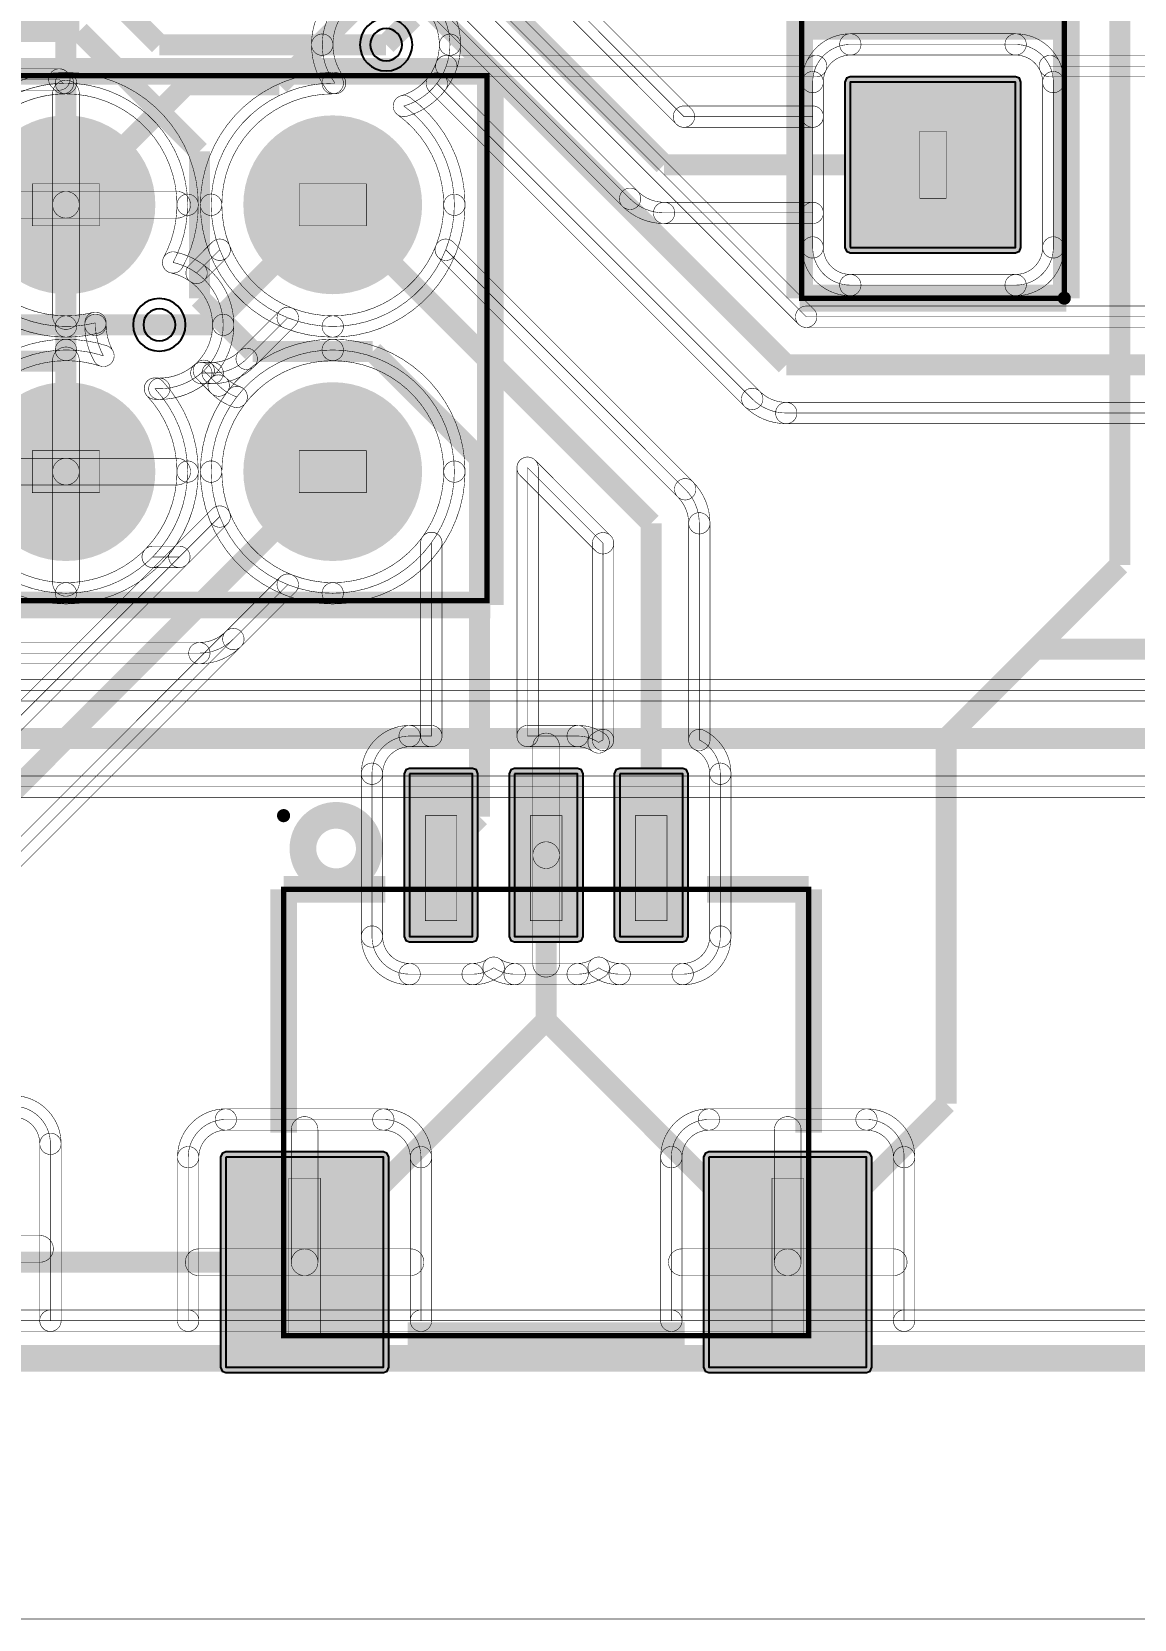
# Model space of a CAD drawing. Header units: millimetres. Extents: x -2.5 to 44.5, y -38.5 to 2.5.
# Drawn here: x 25.58 to 36.08, y -38.48 to -23.37 of the extents above; entities that cross this region are included whole.
import ezdxf

# ---------------------------------------------------------------- set-up
doc = ezdxf.new("R2010")
doc.units = ezdxf.units.MM
for name, color, linetype, true_color in [('Board Outline Layer', 7, 'Continuous', 0xff00ff), ('Bottom Layer', 7, 'Continuous', 0x0000ff), ('Component Marking Layer', 7, 'Continuous', 0x66ffcc), ('Component Shape Layer', 7, 'Continuous', 0x00cccc), ('Hole Layer', 7, 'Continuous', 0x816200), ('Inner1', 7, 'Continuous', 0xbc8e00), ('Inner2', 7, 'Continuous', 0x70dbfa), ('Multi-Layer', 7, 'Continuous', 0xc0c0c0), ('Pin Soldering Layer', 7, 'Continuous', 0xcc9999), ('Top Layer', 7, 'Continuous', 0xff0000), ('Top Paste Mask Layer', 7, 'Continuous', 0x808080), ('Top Silkscreen Layer', 7, 'Continuous', 0xffff00), ('Top Solder Mask Layer', 7, 'Continuous', 0x800080)]:
    doc.layers.add(name, color=color, linetype=linetype, true_color=true_color)

msp = doc.modelspace()

# ---------------------------------------------------------------- hatches: boundary and pattern name
at = {"layer": 'Bottom Layer'}
for points in [[(33.376, -25.425), (34.95, -25.425), (34.95, -23.851), (33.376, -23.851)], [(25.108, -25.019, 1), (26.708, -25.019, 1)], [(27.648, -25.019, 1), (29.248, -25.019, 1)], [(25.108, -27.559, 1), (26.708, -27.559, 1)], [(27.648, -27.559, 1), (29.248, -27.559, 1)]]:
    msp.add_hatch(color=256, dxfattribs=at).paths.add_polyline_path(points)
at = {"layer": 'Component Marking Layer'}
for points in [[(35.353, -25.908, 1), (35.473, -25.908, 1)], [(27.92, -30.834, 1), (28.04, -30.834, 1)]]:
    msp.add_hatch(color=256, dxfattribs=at).paths.add_polyline_path(points)
at = {"layer": 'Hole Layer'}
for points in [[(33.653, -24.638, 1), (34.673, -24.638, 1)], [(25.408, -25.019, 1), (26.408, -25.019, 1)], [(27.948, -25.019, 1), (28.948, -25.019, 1)], [(25.408, -27.559, 1), (26.408, -27.559, 1)], [(27.948, -27.559, 1), (28.948, -27.559, 1)]]:
    msp.add_hatch(color=256, dxfattribs=at).paths.add_polyline_path(points)
at = {"layer": 'Multi-Layer'}
for points in [[(33.376, -25.425), (34.95, -25.425), (34.95, -23.851), (33.376, -23.851)], [(33.376, -25.425), (34.95, -25.425), (34.95, -23.851), (33.376, -23.851)], [(33.376, -25.425), (34.95, -25.425), (34.95, -23.851), (33.376, -23.851)], [(25.108, -25.019, 1), (26.708, -25.019, 1)], [(25.108, -25.019, 1), (26.708, -25.019, 1)], [(25.108, -25.019, 1), (26.708, -25.019, 1)], [(27.648, -25.019, 1), (29.248, -25.019, 1)], [(27.648, -25.019, 1), (29.248, -25.019, 1)], [(27.648, -25.019, 1), (29.248, -25.019, 1)], [(25.108, -27.559, 1), (26.708, -27.559, 1)], [(25.108, -27.559, 1), (26.708, -27.559, 1)], [(25.108, -27.559, 1), (26.708, -27.559, 1)], [(27.648, -27.559, 1), (29.248, -27.559, 1)], [(27.648, -27.559, 1), (29.248, -27.559, 1)], [(27.648, -27.559, 1), (29.248, -27.559, 1)]]:
    msp.add_hatch(color=256, dxfattribs=at).paths.add_polyline_path(points)
at = {"layer": 'Pin Soldering Layer'}
for points in [[(34.038, -24.958), (34.038, -24.318), (34.288, -24.318), (34.288, -24.958)], [(25.588, -24.819), (26.228, -24.819), (26.228, -25.219), (25.588, -25.219)], [(28.128, -24.819), (28.768, -24.819), (28.768, -25.219), (28.128, -25.219)], [(25.588, -27.359), (26.228, -27.359), (26.228, -27.759), (25.588, -27.759)], [(28.128, -27.359), (28.768, -27.359), (28.768, -27.759), (28.128, -27.759)], [(29.33, -30.834), (29.63, -30.834), (29.63, -31.834), (29.33, -31.834)], [(30.33, -30.834), (30.63, -30.834), (30.63, -31.834), (30.33, -31.834)], [(31.33, -30.834), (31.63, -30.834), (31.63, -31.834), (31.33, -31.834)], [(28.03, -34.285), (28.33, -34.285), (28.33, -35.785), (28.03, -35.785)], [(32.63, -34.285), (32.93, -34.285), (32.93, -35.785), (32.63, -35.785)]]:
    msp.add_hatch(color=256, dxfattribs=at).paths.add_polyline_path(points)
at = {"layer": 'Top Layer'}
for points in [[(33.376, -25.425), (34.95, -25.425), (34.95, -23.851), (33.376, -23.851)], [(25.108, -25.019, 1), (26.708, -25.019, 1)], [(27.648, -25.019, 1), (29.248, -25.019, 1)], [(25.108, -27.559, 1), (26.708, -27.559, 1)], [(27.648, -27.559, 1), (29.248, -27.559, 1)], [(29.18, -30.435), (29.18, -31.985), (29.78, -31.985), (29.78, -30.435)], [(30.18, -30.435), (30.18, -31.985), (30.78, -31.985), (30.78, -30.435)], [(31.18, -30.435), (31.18, -31.985), (31.78, -31.985), (31.78, -30.435)], [(27.43, -34.085), (27.43, -36.085), (28.93, -36.085), (28.93, -34.085)], [(32.03, -34.085), (32.03, -36.085), (33.53, -36.085), (33.53, -34.085)]]:
    msp.add_hatch(color=256, dxfattribs=at).paths.add_polyline_path(points)
at = {"layer": 'Top Paste Mask Layer'}
for points in [[(33.376, -25.425), (34.95, -25.425), (34.95, -23.851), (33.376, -23.851)], [(25.108, -25.019, 1), (26.708, -25.019, 1)], [(27.648, -25.019, 1), (29.248, -25.019, 1)], [(25.108, -27.559, 1), (26.708, -27.559, 1)], [(27.648, -27.559, 1), (29.248, -27.559, 1)], [(29.18, -30.435), (29.18, -31.985), (29.78, -31.985), (29.78, -30.435)], [(30.18, -30.435), (30.18, -31.985), (30.78, -31.985), (30.78, -30.435)], [(31.18, -30.435), (31.18, -31.985), (31.78, -31.985), (31.78, -30.435)], [(27.43, -34.085), (27.43, -36.085), (28.93, -36.085), (28.93, -34.085)], [(32.03, -34.085), (32.03, -36.085), (33.53, -36.085), (33.53, -34.085)]]:
    msp.add_hatch(color=256, dxfattribs=at).paths.add_polyline_path(points)
at = {"layer": 'Top Solder Mask Layer'}
for points in [[(33.376, -25.476), (34.95, -25.476), (34.987, -25.462), (35.001, -25.425), (35.001, -23.851), (34.987, -23.815), (34.95, -23.8), (33.376, -23.8), (33.34, -23.815), (33.325, -23.851), (33.325, -25.425), (33.34, -25.462)], [(25.057, -25.019, 1), (26.759, -25.019, 1)], [(27.597, -25.019, 1), (29.299, -25.019, 1)], [(25.057, -27.559, 1), (26.759, -27.559, 1)], [(27.597, -27.559, 1), (29.299, -27.559, 1)], [(29.129, -30.435), (29.129, -31.985), (29.144, -32.021), (29.18, -32.036), (29.78, -32.036), (29.816, -32.021), (29.831, -31.985), (29.831, -30.435), (29.816, -30.398), (29.78, -30.384), (29.18, -30.384), (29.144, -30.398)], [(30.129, -30.435), (30.129, -31.985), (30.144, -32.021), (30.18, -32.036), (30.78, -32.036), (30.816, -32.021), (30.831, -31.985), (30.831, -30.435), (30.816, -30.398), (30.78, -30.384), (30.18, -30.384), (30.144, -30.398)], [(31.129, -30.435), (31.129, -31.985), (31.144, -32.021), (31.18, -32.036), (31.78, -32.036), (31.816, -32.021), (31.831, -31.985), (31.831, -30.435), (31.816, -30.398), (31.78, -30.384), (31.18, -30.384), (31.144, -30.398)], [(27.379, -34.085), (27.379, -36.085), (27.394, -36.121), (27.43, -36.136), (28.93, -36.136), (28.966, -36.121), (28.981, -36.085), (28.981, -34.085), (28.966, -34.049), (28.93, -34.034), (27.43, -34.034), (27.394, -34.049)], [(31.979, -34.085), (31.979, -36.085), (31.994, -36.121), (32.03, -36.136), (33.53, -36.136), (33.566, -36.121), (33.581, -36.085), (33.581, -34.085), (33.566, -34.049), (33.53, -34.034), (32.03, -34.034), (31.994, -34.049)]]:
    msp.add_hatch(color=256, dxfattribs=at).paths.add_polyline_path(points)

# ---------------------------------------------------------------- linework, layer by layer
at = {"layer": 'Board Outline Layer', "const_width": 0.254}
msp.add_lwpolyline([(0, -1), (0, -35, 0.414214), (1, -36), (41, -36, 0.414214), (42, -35), (42, -1, 0.414214), (41, 0), (1, 0, 0.414214)], format="xyb", close=True, dxfattribs=at)
at = {"layer": 'Bottom Layer', "const_width": 0.00508}
msp.add_lwpolyline([(-2.54, 2.54), (-2.54, -38.481), (44.45, -38.481), (44.45, 2.54)], close=True, dxfattribs=at)
for points in [[(1, -0.358), (41, -0.358), (41, -0.358, -0.414214), (41.642, -1), (41.642, -1), (41.642, -35), (41.642, -35, -0.414214), (41, -35.642), (41, -35.642), (18.732, -35.642, 0.087871)], [(28.918, -22.888, 0.395968), (28.348, -23.495, 0.16291), (28.47, -23.861, 0.004835), (28.448, -23.861, 0.414214), (27.29, -25.019, 0.414214), (28.448, -26.177, 0.414214), (29.606, -25.019, 0.241177), (29.125, -24.079, 0.241311), (29.529, -23.699), (33.051, -23.699, 0.109597), (33.018, -23.851), (33.018, -25.425, 0.414214), (33.376, -25.784), (34.95, -25.784, 0.414214), (35.309, -25.425), (35.309, -23.851, 0.109597), (35.275, -23.699), (36.684, -23.699, 0.181366), (37.084, -23.849, 0.414214), (37.692, -23.241, 0.414214)]]:
    msp.add_lwpolyline(points, format="xyb", dxfattribs=at)
at = {"layer": 'Bottom Layer', "const_width": 0.2}
for points in [[(28.976, -22.84), (27.94, -23.876)], [(29.21, -23.241), (28.956, -23.495)], [(27.051, -23.876), (25.908, -25.019)], [(27.94, -23.876), (27.051, -23.876)], [(25.908, -27.67), (25.908, -27.559)], [(22.971, -30.607), (25.908, -27.67)]]:
    msp.add_lwpolyline(points, dxfattribs=at)
at = {"layer": 'Bottom Layer', "const_width": 0.00508}
for points in [[(28.246, -23.495, -0.395968), (28.912, -22.787, -1), (28.924, -22.99, 0.395968), (28.45, -23.495, -1)], [(28.389, -23.922, -0.16291), (28.246, -23.495, -1), (28.45, -23.495, 0.16291), (28.552, -23.8, -1)], [(29.625, -23.733, -0.241311), (29.153, -24.177, -1), (29.097, -23.982, 0.241311), (29.433, -23.665, -1)], [(29.529, -23.801, -1), (29.529, -23.598), (33.051, -23.598, -1), (33.051, -23.801)], [(32.916, -23.851, -0.109597), (32.959, -23.656, -1), (33.143, -23.742, 0.109597), (33.119, -23.851, -1)], [(35.367, -23.656, -0.109597), (35.41, -23.851, -1), (35.207, -23.851, 0.109597), (35.183, -23.742, -1)], [(35.275, -23.801, -1), (35.275, -23.598), (36.684, -23.598, -1), (36.684, -23.801)], [(24.648, -25.019, -0.414214), (25.908, -23.759, -1), (25.908, -23.963, 0.414214), (24.852, -25.019, -1)], [(25.908, -28.717, 0.414214), (27.066, -27.559, 0.19001), (26.755, -26.769, 0.017468), (26.797, -26.77, 0.414214), (27.405, -26.162, 0.352102), (26.928, -25.568, 0.124118), (27.066, -25.019, 0.414214), (25.908, -23.861, 0.414214), (24.75, -25.019, 0.414214), (25.908, -26.177, 0.061386), (26.189, -26.143, 0.008024), (26.189, -26.162, 0.127487), (26.265, -26.457, 0.078596), (25.908, -26.401, 0.414214), (24.75, -27.559, 0.414214)], [(26.035, -25.019, -1), (25.781, -25.019), (25.781, -23.96, -1), (26.035, -23.96)], [(25.908, -23.759, -0.414214), (27.168, -25.019, -1), (26.965, -25.019, 0.414214), (25.908, -23.963, -1)], [(27.188, -25.019, -0.414214), (28.448, -23.759, -1), (28.448, -23.963, 0.414214), (27.392, -25.019, -1)], [(28.448, -23.759, -0.004835), (28.472, -23.76, -1), (28.468, -23.963, 0.004835), (28.448, -23.963, -1)], [(32.916, -23.851, -1), (33.119, -23.851), (33.119, -25.425, -1), (32.916, -25.425)], [(35.41, -25.425, -1), (35.207, -25.425), (35.207, -23.851, -1), (35.41, -23.851)], [(29.184, -23.997, -0.241177), (29.708, -25.019, -1), (29.505, -25.019, 0.241177), (29.066, -24.162, -1)], [(25.908, -26.279, -0.414214), (24.648, -25.019, -1), (24.852, -25.019, 0.414214), (25.908, -26.076, -1)], [(24.849, -25.146, -1), (24.849, -24.892), (25.908, -24.892, -1), (25.908, -25.146)], [(25.908, -25.146, -1), (25.908, -24.892), (26.967, -24.892, -1), (26.967, -25.146)], [(25.781, -25.019, -1), (26.035, -25.019), (26.035, -26.078, -1), (25.781, -26.078)], [(27.168, -25.019, -0.124118), (27.017, -25.616, -1), (26.838, -25.52, 0.124118), (26.965, -25.019, -1)], [(28.448, -26.279, -0.414214), (27.188, -25.019, -1), (27.392, -25.019, 0.414214), (28.448, -26.076, -1)], [(29.708, -25.019, -0.414214), (28.448, -26.279, -1), (28.448, -26.076, 0.414214), (29.505, -25.019, -1)], [(33.376, -25.885, -0.414214), (32.916, -25.425, -1), (33.119, -25.425, 0.414214), (33.376, -25.682, -1)], [(35.41, -25.425, -0.414214), (34.95, -25.885, -1), (34.95, -25.682, 0.414214), (35.207, -25.425, -1)], [(26.95, -25.469, -0.352102), (27.507, -26.162, -1), (27.304, -26.162, 0.352102), (26.906, -25.667, -1)], [(33.376, -25.885, -1), (33.376, -25.682), (34.95, -25.682, -1), (34.95, -25.885)], [(26.214, -26.241, -0.061386), (25.908, -26.279, -1), (25.908, -26.076, 0.061386), (26.165, -26.044, -1)], [(26.087, -26.162, -0.008024), (26.088, -26.139, -1), (26.291, -26.146, 0.008024), (26.291, -26.162, -1)], [(26.177, -26.507, -0.127487), (26.087, -26.162, -1), (26.291, -26.162, 0.127487), (26.354, -26.408, -1)], [(27.507, -26.162, -0.414214), (26.797, -26.872, -1), (26.797, -26.669, 0.414214), (27.304, -26.162, -1)], [(24.648, -27.559, -0.414214), (25.908, -26.299, -1), (25.908, -26.503, 0.414214), (24.852, -27.559, -1)], [(26.035, -27.559, -1), (25.781, -27.559), (25.781, -26.5, -1), (26.035, -26.5)], [(25.908, -26.299, -0.078596), (26.297, -26.361, -1), (26.234, -26.554, 0.078596), (25.908, -26.503, -1)], [(27.188, -27.559, -0.414214), (28.448, -26.299, -1), (28.448, -26.503, 0.414214), (27.392, -27.559, -1)], [(27.29, -27.559, 0.414214), (28.448, -28.717, 0.414214), (29.606, -27.559, 0.414214), (28.448, -26.401, 0.414214)], [(28.448, -26.299, -0.414214), (29.708, -27.559, -1), (29.505, -27.559, 0.414214), (28.448, -26.503, -1)], [(26.829, -26.699, -0.19001), (27.168, -27.559, -1), (26.965, -27.559, 0.19001), (26.68, -26.838, -1)], [(26.797, -26.872, -0.017468), (26.748, -26.87, -1), (26.762, -26.667, 0.017468), (26.797, -26.669, -1)], [(25.908, -28.819, -0.414214), (24.648, -27.559, -1), (24.852, -27.559, 0.414214), (25.908, -28.616, -1)], [(24.849, -27.686, -1), (24.849, -27.432), (25.908, -27.432, -1), (25.908, -27.686)], [(25.908, -27.686, -1), (25.908, -27.432), (26.967, -27.432, -1), (26.967, -27.686)], [(25.781, -27.559, -1), (26.035, -27.559), (26.035, -28.618, -1), (25.781, -28.618)], [(27.168, -27.559, -0.414214), (25.908, -28.819, -1), (25.908, -28.616, 0.414214), (26.965, -27.559, -1)], [(28.448, -28.819, -0.414214), (27.188, -27.559, -1), (27.392, -27.559, 0.414214), (28.448, -28.616, -1)], [(29.708, -27.559, -0.414214), (28.448, -28.819, -1), (28.448, -28.616, 0.414214), (29.505, -27.559, -1)], [(18.732, -35.744, -1), (18.732, -35.54), (41, -35.54, -1), (41, -35.744)]]:
    msp.add_lwpolyline(points, format="xyb", close=True, dxfattribs=at)
at = {"layer": 'Bottom Layer'}
msp.add_lwpolyline([(33.376, -25.425), (34.95, -25.425), (34.95, -23.851), (33.376, -23.851)], close=True, dxfattribs=at)
at = {"layer": 'Component Marking Layer', "const_width": 0.00508}
for points in [[(35.353, -25.908, 1), (35.473, -25.908, 1)], [(27.92, -30.834, 1), (28.04, -30.834, 1)]]:
    msp.add_lwpolyline(points, format="xyb", close=True, dxfattribs=at)
at = {"layer": 'Component Shape Layer', "const_width": 0.0508}
for points in [[(35.413, -25.908), (32.913, -25.908), (32.913, -18.288), (35.413, -18.288)], [(35.413, -25.908), (32.913, -25.908), (32.913, -18.288), (35.413, -18.288)], [(21.898, -28.789), (21.898, -23.789), (29.918, -23.789), (29.918, -28.789)], [(21.898, -28.789), (21.898, -23.789), (29.918, -23.789), (29.918, -28.789)], [(27.98, -31.535), (32.98, -31.535), (32.98, -35.785), (27.98, -35.785)], [(27.98, -31.535), (32.98, -31.535), (32.98, -35.785), (27.98, -35.785)]]:
    msp.add_lwpolyline(points, close=True, dxfattribs=at)
at = {"layer": 'Hole Layer'}
for points in [[(28.804, -23.495, 1), (29.109, -23.495, 1)], [(26.645, -26.162, 1), (26.95, -26.162, 1)]]:
    msp.add_lwpolyline(points, format="xyb", close=True, dxfattribs=at)
at = {"layer": 'Inner1', "const_width": 0.00508}
msp.add_lwpolyline([(-2.54, 2.54), (-2.54, -38.481), (44.45, -38.481), (44.45, 2.54)], close=True, dxfattribs=at)
for points in [[(1, -0.358), (41, -0.358), (41, -0.358, -0.414214), (41.642, -1), (41.642, -1), (41.642, -35), (41.642, -35, -0.414214), (41, -35.642), (41, -35.642), (18.732, -35.642, 0.087871)], [(22.497, -29.287), (27.178, -29.287), (27.178, -29.287, 0.198912), (27.502, -29.153), (28.02, -28.635, 0.094959), (28.448, -28.717, 0.414214), (29.606, -27.559, 0.414214), (28.448, -26.401, 0.414214), (27.29, -27.559, 0.094959), (27.372, -27.987), (26.988, -28.371), (26.734, -28.371, 0.196682), (27.066, -27.559, 0.19001), (26.755, -26.769, 0.017468), (26.797, -26.77, 0.181366), (27.197, -26.62), (27.305, -26.62), (27.305, -26.62, 0.198912), (27.629, -26.486), (28.02, -26.095, 0.094959), (28.448, -26.177, 0.414214), (29.606, -25.019, 0.241177), (29.125, -24.079, 0.334018), (29.564, -23.495, 0.414214), (28.956, -22.887, 0.414214), (28.348, -23.495, 0.16291), (28.47, -23.861, 0.004835), (28.448, -23.861, 0.414214), (27.29, -25.019, 0.094959), (27.372, -25.447), (27.151, -25.668, 0.101691), (26.928, -25.568, 0.124118), (27.066, -25.019, 0.414214), (25.908, -23.861, 0.196682), (25.096, -24.193)], [(17.066, -30.557), (36.43, -30.557, 0.181366), (36.83, -30.707, 0.414214), (37.438, -30.099, 0.414214), (36.83, -29.491, 0.181366), (36.43, -29.641), (19.165, -29.641, 0.280414)]]:
    msp.add_lwpolyline(points, format="xyb", dxfattribs=at)
at = {"layer": 'Inner1', "const_width": 0.2}
for points in [[(25.908, -12.319), (25.908, -25.019)], [(27.305, -26.162), (28.448, -25.019)], [(26.797, -26.162), (27.305, -26.162)], [(28.448, -27.559), (27.178, -28.829)], [(27.178, -28.829), (22.497, -28.829)], [(36.83, -30.099), (14.478, -30.099)]]:
    msp.add_lwpolyline(points, dxfattribs=at)
at = {"layer": 'Inner1', "const_width": 0.00508}
for points in [[(28.246, -23.495, -0.414214), (28.956, -22.785, -1), (28.956, -22.989, 0.414214), (28.45, -23.495, -1)], [(28.956, -22.785, -0.414214), (29.666, -23.495, -1), (29.463, -23.495, 0.414214), (28.956, -22.989, -1)], [(28.389, -23.922, -0.16291), (28.246, -23.495, -1), (28.45, -23.495, 0.16291), (28.552, -23.8, -1)], [(29.666, -23.495, -0.334018), (29.153, -24.177, -1), (29.097, -23.982, 0.334018), (29.463, -23.495, -1)], [(32.916, -23.851, -0.414214), (33.376, -23.391, -1), (33.376, -23.594, 0.414214), (33.119, -23.851, -1)], [(33.376, -23.594, -1), (33.376, -23.391), (34.95, -23.391, -1), (34.95, -23.594)], [(34.95, -23.391, -0.414214), (35.41, -23.851, -1), (35.207, -23.851, 0.414214), (34.95, -23.594, -1)], [(34.95, -25.784, 0.414214), (35.309, -25.425), (35.309, -23.851, 0.414214), (34.95, -23.493), (33.376, -23.493, 0.414214), (33.018, -23.851), (33.018, -25.425, 0.414214), (33.376, -25.784)], [(25.025, -24.121, -0.196682), (25.908, -23.759, -1), (25.908, -23.963, 0.196682), (25.167, -24.266, -1)], [(26.035, -25.019, -1), (25.781, -25.019), (25.781, -23.96, -1), (26.035, -23.96)], [(25.908, -23.759, -0.414214), (27.168, -25.019, -1), (26.965, -25.019, 0.414214), (25.908, -23.963, -1)], [(27.188, -25.019, -0.414214), (28.448, -23.759, -1), (28.448, -23.963, 0.414214), (27.392, -25.019, -1)], [(28.448, -23.759, -0.004835), (28.472, -23.76, -1), (28.468, -23.963, 0.004835), (28.448, -23.963, -1)], [(32.916, -23.851, -1), (33.119, -23.851), (33.119, -25.425, -1), (32.916, -25.425)], [(35.41, -25.425, -1), (35.207, -25.425), (35.207, -23.851, -1), (35.41, -23.851)], [(29.184, -23.997, -0.241177), (29.708, -25.019, -1), (29.505, -25.019, 0.241177), (29.066, -24.162, -1)], [(25.908, -25.146, -1), (25.908, -24.892), (26.967, -24.892, -1), (26.967, -25.146)], [(25.781, -25.019, -1), (26.035, -25.019), (26.035, -26.078, -1), (25.781, -26.078)], [(27.168, -25.019, -0.124118), (27.017, -25.616, -1), (26.838, -25.52, 0.124118), (26.965, -25.019, -1)], [(27.278, -25.485, -0.094959), (27.188, -25.019, -1), (27.392, -25.019, 0.094959), (27.466, -25.41, -1)], [(29.708, -25.019, -0.414214), (28.448, -26.279, -1), (28.448, -26.076, 0.414214), (29.505, -25.019, -1)], [(27.223, -25.74, -1), (27.08, -25.596), (27.3, -25.375, -1), (27.444, -25.519)], [(33.376, -25.885, -0.414214), (32.916, -25.425, -1), (33.119, -25.425, 0.414214), (33.376, -25.682, -1)], [(35.41, -25.425, -0.414214), (34.95, -25.885, -1), (34.95, -25.682, 0.414214), (35.207, -25.425, -1)], [(26.95, -25.469, -0.101691), (27.211, -25.585, -1), (27.092, -25.75, 0.101691), (26.906, -25.667, -1)], [(33.376, -25.885, -1), (33.376, -25.682), (34.95, -25.682, -1), (34.95, -25.885)], [(25.908, -26.279, -0.196496), (25.026, -25.918, -1), (25.168, -25.773, 0.196496), (25.908, -26.076, -1)], [(24.576, -28.371, 0.008282), (24.576, -28.359), (24.576, -26.999), (24.962, -26.613), (24.962, -26.613, 0.198912), (25.096, -26.289), (25.096, -25.846), (25.097, -25.846, 0.196496), (25.908, -26.177, 0.061386), (26.189, -26.143, 0.008024), (26.189, -26.162, 0.127487), (26.265, -26.457, 0.078596), (25.908, -26.401, 0.414214), (24.75, -27.559, 0.196682), (25.082, -28.371)], [(27.701, -26.558, -1), (27.557, -26.414), (27.948, -26.023, -1), (28.092, -26.167)], [(28.448, -26.279, -0.094959), (27.982, -26.19, -1), (28.057, -26.001, 0.094959), (28.448, -26.076, -1)], [(26.214, -26.241, -0.061386), (25.908, -26.279, -1), (25.908, -26.076, 0.061386), (26.165, -26.044, -1)], [(26.087, -26.162, -0.008024), (26.088, -26.139, -1), (26.291, -26.146, 0.008024), (26.291, -26.162, -1)], [(26.177, -26.507, -0.127487), (26.087, -26.162, -1), (26.291, -26.162, 0.127487), (26.354, -26.408, -1)], [(24.648, -27.559, -0.414214), (25.908, -26.299, -1), (25.908, -26.503, 0.414214), (24.852, -27.559, -1)], [(26.035, -27.559, -1), (25.781, -27.559), (25.781, -26.5, -1), (26.035, -26.5)], [(25.908, -26.299, -0.078596), (26.297, -26.361, -1), (26.234, -26.554, 0.078596), (25.908, -26.503, -1)], [(27.188, -27.559, -0.414214), (28.448, -26.299, -1), (28.448, -26.503, 0.414214), (27.392, -27.559, -1)], [(27.701, -26.558, -0.198912), (27.305, -26.722, -1), (27.305, -26.519, 0.198912), (27.557, -26.414, -1)], [(28.448, -26.299, -0.414214), (29.708, -27.559, -1), (29.505, -27.559, 0.414214), (28.448, -26.503, -1)], [(27.264, -26.697, -0.181366), (26.797, -26.872, -1), (26.797, -26.669, 0.181366), (27.13, -26.544, -1)], [(27.197, -26.722, -1), (27.197, -26.519), (27.305, -26.519, -1), (27.305, -26.722)], [(27.305, -26.722, -1), (27.305, -26.519), (27.305, -26.519, -1), (27.305, -26.722)], [(26.829, -26.699, -0.19001), (27.168, -27.559, -1), (26.965, -27.559, 0.19001), (26.68, -26.838, -1)], [(26.797, -26.872, -0.017468), (26.748, -26.87, -1), (26.762, -26.667, 0.017468), (26.797, -26.669, -1)], [(24.849, -27.686, -1), (24.849, -27.432), (25.908, -27.432, -1), (25.908, -27.686)], [(25.908, -27.686, -1), (25.908, -27.432), (26.967, -27.432, -1), (26.967, -27.686)], [(27.168, -27.559, -0.196682), (26.806, -28.442, -1), (26.662, -28.3, 0.196682), (26.965, -27.559, -1)], [(27.278, -28.025, -0.094959), (27.188, -27.559, -1), (27.392, -27.559, 0.094959), (27.466, -27.95, -1)], [(29.708, -27.559, -0.414214), (28.448, -28.819, -1), (28.448, -28.616, 0.414214), (29.505, -27.559, -1)], [(27.06, -28.443, -1), (26.916, -28.299), (27.3, -27.915, -1), (27.444, -28.059)], [(26.734, -28.473, -1), (26.734, -28.269), (26.988, -28.269, -1), (26.988, -28.473)], [(27.574, -29.225, -1), (27.43, -29.081), (27.948, -28.563, -1), (28.092, -28.707)], [(28.448, -28.819, -0.094959), (27.982, -28.73, -1), (28.057, -28.541, 0.094959), (28.448, -28.616, -1)], [(27.574, -29.225, -0.198912), (27.178, -29.389, -1), (27.178, -29.186, 0.198912), (27.43, -29.081, -1)], [(22.497, -29.389, -1), (22.497, -29.186), (27.178, -29.186, -1), (27.178, -29.389)], [(27.178, -29.389, -1), (27.178, -29.186), (27.178, -29.186, -1), (27.178, -29.389)], [(19.165, -29.743, -1), (19.165, -29.539), (36.43, -29.539, -1), (36.43, -29.743)], [(17.066, -30.659, -1), (17.066, -30.456), (36.43, -30.456, -1), (36.43, -30.659)], [(18.732, -35.744, -1), (18.732, -35.54), (41, -35.54, -1), (41, -35.744)]]:
    msp.add_lwpolyline(points, format="xyb", close=True, dxfattribs=at)
at = {"layer": 'Inner2', "const_width": 0.00508}
msp.add_lwpolyline([(-2.54, 2.54), (-2.54, -38.481), (44.45, -38.481), (44.45, 2.54)], close=True, dxfattribs=at)
for points in [[(1, -0.358), (41, -0.358), (41, -0.358, -0.414214), (41.642, -1), (41.642, -1), (41.642, -35), (41.642, -35, -0.414214), (41, -35.642), (41, -35.642), (18.732, -35.642, 0.087871)], [(28.587, -23.012, 0.233733), (28.348, -23.495, 0.16291), (28.47, -23.861, 0.004835), (28.448, -23.861, 0.414214), (27.29, -25.019, 0.414214), (28.448, -26.177, 0.414214), (29.606, -25.019, 0.241177), (29.125, -24.079, 0.16064), (29.439, -23.864), (32.442, -26.867), (32.442, -26.867, 0.198912), (32.766, -27.001), (36.684, -27.001, 0.181366), (37.084, -27.151, 0.414214), (37.692, -26.543, 0.414214), (37.084, -25.935, 0.181366), (36.684, -26.085), (32.956, -26.085), (29.173, -22.302)]]:
    msp.add_lwpolyline(points, format="xyb", dxfattribs=at)
for points in [[(29.101, -22.374, -1), (29.245, -22.23), (33.028, -26.013, -1), (32.884, -26.157)], [(28.246, -23.495, -0.233733), (28.525, -22.931, -1), (28.649, -23.093, 0.233733), (28.45, -23.495, -1)], [(28.389, -23.922, -0.16291), (28.246, -23.495, -1), (28.45, -23.495, 0.16291), (28.552, -23.8, -1)], [(32.916, -23.851, -0.414214), (33.376, -23.391, -1), (33.376, -23.594, 0.414214), (33.119, -23.851, -1)], [(33.376, -23.594, -1), (33.376, -23.391), (34.95, -23.391, -1), (34.95, -23.594)], [(34.95, -23.391, -0.414214), (35.41, -23.851, -1), (35.207, -23.851, 0.414214), (34.95, -23.594, -1)], [(34.95, -25.784, 0.414214), (35.309, -25.425), (35.309, -23.851, 0.414214), (34.95, -23.493), (33.376, -23.493, 0.414214), (33.018, -23.851), (33.018, -25.425, 0.414214), (33.376, -25.784)], [(24.648, -25.019, -0.414214), (25.908, -23.759, -1), (25.908, -23.963, 0.414214), (24.852, -25.019, -1)], [(24.75, -27.559, 0.414214), (25.908, -28.717, 0.414214), (27.066, -27.559, 0.19001), (26.755, -26.769, 0.017468), (26.797, -26.77, 0.414214), (27.405, -26.162, 0.352102), (26.928, -25.568, 0.124118), (27.066, -25.019, 0.414214), (25.908, -23.861, 0.414214), (24.75, -25.019, 0.414214), (25.908, -26.177, 0.061386), (26.189, -26.143, 0.008024), (26.189, -26.162, 0.127487), (26.265, -26.457, 0.078596), (25.908, -26.401, 0.414214)], [(26.035, -25.019, -1), (25.781, -25.019), (25.781, -23.96, -1), (26.035, -23.96)], [(25.908, -23.759, -0.414214), (27.168, -25.019, -1), (26.965, -25.019, 0.414214), (25.908, -23.963, -1)], [(27.188, -25.019, -0.414214), (28.448, -23.759, -1), (28.448, -23.963, 0.414214), (27.392, -25.019, -1)], [(28.448, -23.759, -0.004835), (28.472, -23.76, -1), (28.468, -23.963, 0.004835), (28.448, -23.963, -1)], [(29.52, -23.926, -0.16064), (29.153, -24.177, -1), (29.097, -23.982, 0.16064), (29.359, -23.803, -1)], [(29.367, -23.936, -1), (29.511, -23.792), (32.514, -26.795, -1), (32.37, -26.939)], [(32.916, -23.851, -1), (33.119, -23.851), (33.119, -25.425, -1), (32.916, -25.425)], [(35.41, -25.425, -1), (35.207, -25.425), (35.207, -23.851, -1), (35.41, -23.851)], [(29.184, -23.997, -0.241177), (29.708, -25.019, -1), (29.505, -25.019, 0.241177), (29.066, -24.162, -1)], [(25.908, -26.279, -0.414214), (24.648, -25.019, -1), (24.852, -25.019, 0.414214), (25.908, -26.076, -1)], [(24.849, -25.146, -1), (24.849, -24.892), (25.908, -24.892, -1), (25.908, -25.146)], [(25.908, -25.146, -1), (25.908, -24.892), (26.967, -24.892, -1), (26.967, -25.146)], [(25.781, -25.019, -1), (26.035, -25.019), (26.035, -26.078, -1), (25.781, -26.078)], [(27.168, -25.019, -0.124118), (27.017, -25.616, -1), (26.838, -25.52, 0.124118), (26.965, -25.019, -1)], [(28.448, -26.279, -0.414214), (27.188, -25.019, -1), (27.392, -25.019, 0.414214), (28.448, -26.076, -1)], [(29.708, -25.019, -0.414214), (28.448, -26.279, -1), (28.448, -26.076, 0.414214), (29.505, -25.019, -1)], [(33.376, -25.885, -0.414214), (32.916, -25.425, -1), (33.119, -25.425, 0.414214), (33.376, -25.682, -1)], [(35.41, -25.425, -0.414214), (34.95, -25.885, -1), (34.95, -25.682, 0.414214), (35.207, -25.425, -1)], [(26.95, -25.469, -0.352102), (27.507, -26.162, -1), (27.304, -26.162, 0.352102), (26.906, -25.667, -1)], [(33.376, -25.885, -1), (33.376, -25.682), (34.95, -25.682, -1), (34.95, -25.885)], [(32.956, -26.187, -1), (32.956, -25.983), (36.684, -25.983, -1), (36.684, -26.187)], [(26.214, -26.241, -0.061386), (25.908, -26.279, -1), (25.908, -26.076, 0.061386), (26.165, -26.044, -1)], [(26.087, -26.162, -0.008024), (26.088, -26.139, -1), (26.291, -26.146, 0.008024), (26.291, -26.162, -1)], [(26.177, -26.507, -0.127487), (26.087, -26.162, -1), (26.291, -26.162, 0.127487), (26.354, -26.408, -1)], [(27.507, -26.162, -0.414214), (26.797, -26.872, -1), (26.797, -26.669, 0.414214), (27.304, -26.162, -1)], [(24.648, -27.559, -0.414214), (25.908, -26.299, -1), (25.908, -26.503, 0.414214), (24.852, -27.559, -1)], [(26.035, -27.559, -1), (25.781, -27.559), (25.781, -26.5, -1), (26.035, -26.5)], [(25.908, -26.299, -0.078596), (26.297, -26.361, -1), (26.234, -26.554, 0.078596), (25.908, -26.503, -1)], [(27.188, -27.559, -0.414214), (28.448, -26.299, -1), (28.448, -26.503, 0.414214), (27.392, -27.559, -1)], [(28.448, -28.717, 0.414214), (29.606, -27.559, 0.414214), (28.448, -26.401, 0.414214), (27.29, -27.559, 0.414214)], [(28.448, -26.299, -0.414214), (29.708, -27.559, -1), (29.505, -27.559, 0.414214), (28.448, -26.503, -1)], [(26.829, -26.699, -0.19001), (27.168, -27.559, -1), (26.965, -27.559, 0.19001), (26.68, -26.838, -1)], [(26.797, -26.872, -0.017468), (26.748, -26.87, -1), (26.762, -26.667, 0.017468), (26.797, -26.669, -1)], [(32.37, -26.939, -1), (32.514, -26.795), (32.514, -26.795, -1), (32.37, -26.939)], [(32.766, -27.103, -0.198912), (32.37, -26.939, -1), (32.514, -26.795, 0.198912), (32.766, -26.9, -1)], [(32.766, -27.103, -1), (32.766, -26.9), (36.684, -26.9, -1), (36.684, -27.103)], [(25.908, -28.819, -0.414214), (24.648, -27.559, -1), (24.852, -27.559, 0.414214), (25.908, -28.616, -1)], [(24.849, -27.686, -1), (24.849, -27.432), (25.908, -27.432, -1), (25.908, -27.686)], [(25.908, -27.686, -1), (25.908, -27.432), (26.967, -27.432, -1), (26.967, -27.686)], [(25.781, -27.559, -1), (26.035, -27.559), (26.035, -28.618, -1), (25.781, -28.618)], [(27.168, -27.559, -0.414214), (25.908, -28.819, -1), (25.908, -28.616, 0.414214), (26.965, -27.559, -1)], [(28.448, -28.819, -0.414214), (27.188, -27.559, -1), (27.392, -27.559, 0.414214), (28.448, -28.616, -1)], [(29.708, -27.559, -0.414214), (28.448, -28.819, -1), (28.448, -28.616, 0.414214), (29.505, -27.559, -1)], [(18.732, -35.744, -1), (18.732, -35.54), (41, -35.54, -1), (41, -35.744)]]:
    msp.add_lwpolyline(points, format="xyb", close=True, dxfattribs=at)
at = {"layer": 'Inner2', "const_width": 0.2}
for points in [[(32.766, -26.543), (28.702, -22.479)], [(25.908, -27.559), (25.908, -25.019)], [(37.084, -26.543), (32.766, -26.543)]]:
    msp.add_lwpolyline(points, dxfattribs=at)
at = {"layer": 'Multi-Layer'}
for points in [[(28.706, -23.495, 1), (29.206, -23.495, 1)], [(26.547, -26.162, 1), (27.047, -26.162, 1)]]:
    msp.add_lwpolyline(points, format="xyb", close=True, dxfattribs=at)
msp.add_lwpolyline([(33.376, -25.425), (34.95, -25.425), (34.95, -23.851), (33.376, -23.851)], close=True, dxfattribs=at)
msp.add_lwpolyline([(33.376, -25.425), (34.95, -25.425), (34.95, -23.851), (33.376, -23.851)], close=True, dxfattribs=at)
msp.add_lwpolyline([(33.376, -25.425), (34.95, -25.425), (34.95, -23.851), (33.376, -23.851)], close=True, dxfattribs=at)
at = {"layer": 'Pin Soldering Layer', "const_width": 0.00508}
for points in [[(34.038, -24.958), (34.038, -24.318), (34.288, -24.318), (34.288, -24.958)], [(34.038, -24.958), (34.038, -24.318), (34.288, -24.318), (34.288, -24.958)], [(25.588, -24.819), (26.228, -24.819), (26.228, -25.219), (25.588, -25.219)], [(25.588, -24.819), (26.228, -24.819), (26.228, -25.219), (25.588, -25.219)], [(28.128, -24.819), (28.768, -24.819), (28.768, -25.219), (28.128, -25.219)], [(28.128, -24.819), (28.768, -24.819), (28.768, -25.219), (28.128, -25.219)], [(25.588, -27.359), (26.228, -27.359), (26.228, -27.759), (25.588, -27.759)], [(25.588, -27.359), (26.228, -27.359), (26.228, -27.759), (25.588, -27.759)], [(28.128, -27.359), (28.768, -27.359), (28.768, -27.759), (28.128, -27.759)], [(28.128, -27.359), (28.768, -27.359), (28.768, -27.759), (28.128, -27.759)], [(29.33, -30.834), (29.63, -30.834), (29.63, -31.834), (29.33, -31.834)], [(29.33, -30.834), (29.63, -30.834), (29.63, -31.834), (29.33, -31.834)], [(30.33, -30.834), (30.63, -30.834), (30.63, -31.834), (30.33, -31.834)], [(30.33, -30.834), (30.63, -30.834), (30.63, -31.834), (30.33, -31.834)], [(31.33, -30.834), (31.63, -30.834), (31.63, -31.834), (31.33, -31.834)], [(31.33, -30.834), (31.63, -30.834), (31.63, -31.834), (31.33, -31.834)], [(28.03, -34.285), (28.33, -34.285), (28.33, -35.785), (28.03, -35.785)], [(28.03, -34.285), (28.33, -34.285), (28.33, -35.785), (28.03, -35.785)], [(32.63, -34.285), (32.93, -34.285), (32.93, -35.785), (32.63, -35.785)], [(32.63, -34.285), (32.93, -34.285), (32.93, -35.785), (32.63, -35.785)]]:
    msp.add_lwpolyline(points, close=True, dxfattribs=at)
at = {"layer": 'Top Layer', "const_width": 0.00508}
msp.add_lwpolyline([(-2.54, 2.54), (-2.54, -38.481), (44.45, -38.481), (44.45, 2.54)], close=True, dxfattribs=at)
for points in [[(41.642, -1), (41.642, -35), (41.642, -35, -0.414214), (41, -35.642), (41, -35.642), (33.888, -35.642), (33.888, -34.085, 0.414214), (33.53, -33.726), (32.03, -33.726, 0.414214), (31.672, -34.085), (31.672, -35.642), (29.288, -35.642), (29.288, -34.085), (29.288, -34.085, 0.414214), (28.93, -33.726), (27.43, -33.726, 0.414214), (27.072, -34.085), (27.072, -35.642), (25.76, -35.642), (25.76, -33.958), (25.76, -33.958, 0.414214), (25.402, -33.599)], [(25.249, -31.407), (28.02, -28.635, 0.094959), (28.448, -28.717, 0.240822), (29.387, -28.237), (29.387, -30.076), (29.18, -30.076), (29.18, -30.076, 0.414214), (28.822, -30.435), (28.822, -31.985, 0.414214), (29.18, -32.343), (29.78, -32.343), (29.78, -32.343, 0.149326), (29.98, -32.282, 0.149326), (30.18, -32.343), (30.78, -32.343), (30.78, -32.343, 0.149219), (30.98, -32.282, 0.149219), (31.18, -32.343), (31.78, -32.343), (31.78, -32.343, 0.414214), (32.138, -31.985), (32.138, -30.435, 0.285787), (31.938, -30.113), (31.938, -28.051), (31.938, -28.051, 0.198912), (31.804, -27.727), (29.524, -25.447, 0.094959), (29.606, -25.019, 0.241177), (29.125, -24.079, 0.334018), (29.564, -23.495, 0.172761), (29.427, -23.111), (31.279, -24.962), (31.279, -24.962, 0.198912), (31.603, -25.096), (33.018, -25.096), (33.018, -25.425, 0.414214), (33.376, -25.784), (34.95, -25.784, 0.414214), (35.309, -25.425), (35.309, -23.851, 0.414214), (34.95, -23.493), (33.376, -23.493, 0.414214), (33.018, -23.851), (33.018, -24.18), (31.792, -24.18), (30.318, -22.705, 0.014575)], [(24.75, -27.559, 0.414214), (25.908, -28.717, 0.414214), (27.066, -27.559, 0.19001), (26.755, -26.769, 0.017468), (26.797, -26.77, 0.195014), (27.221, -26.598), (27.362, -26.74), (27.362, -26.74, 0.112111), (27.534, -26.848, 0.166746), (27.29, -27.559, 0.094959), (27.372, -27.987), (24.735, -30.624)]]:
    msp.add_lwpolyline(points, format="xyb", dxfattribs=at)
at = {"layer": 'Top Layer', "const_width": 0.2}
for points in [[(27.535, -20.571), (31.603, -24.638)], [(35.941, -21.971), (35.941, -28.448)], [(26.797, -23.495), (26.162, -22.86)], [(25.019, -23.368), (26.035, -23.368)], [(26.035, -23.368), (27.178, -24.511)], [(28.956, -23.495), (26.797, -23.495)], [(27.178, -24.511), (27.178, -25.908)], [(31.603, -24.638), (34.163, -24.638)], [(28.448, -25.019), (31.48, -28.051)], [(27.178, -25.908), (27.686, -26.416)], [(26.797, -26.162), (22.987, -26.162)], [(25.908, -26.507), (20.691, -26.507)], [(25.908, -27.559), (25.908, -26.507)], [(27.686, -26.416), (28.829, -26.416)], [(28.829, -26.416), (29.845, -27.432)], [(29.845, -27.432), (29.845, -30.844)], [(28.448, -27.559), (24.925, -31.083)], [(31.48, -28.051), (31.48, -31.21)], [(35.941, -28.448), (35.141, -29.248)], [(35.141, -29.248), (34.29, -30.099)], [(40.132, -29.248), (35.141, -29.248)], [(34.29, -30.099), (34.29, -33.575)], [(29.845, -30.844), (29.48, -31.21)], [(30.48, -31.21), (30.48, -32.785)], [(30.48, -32.785), (28.18, -35.085)], [(30.48, -32.785), (32.78, -35.085)], [(34.29, -33.575), (32.78, -35.085)], [(28.18, -35.085), (24.779, -35.085)]]:
    msp.add_lwpolyline(points, dxfattribs=at)
at = {"layer": 'Top Layer', "const_width": 0.00508}
for points in [[(30.246, -22.777, -1), (30.389, -22.633), (31.864, -24.108, -1), (31.721, -24.252)], [(29.506, -23.046, -0.172761), (29.666, -23.495, -1), (29.463, -23.495, 0.172761), (29.349, -23.175, -1)], [(29.355, -23.182, -1), (29.499, -23.039), (31.351, -24.89, -1), (31.207, -25.034)], [(29.666, -23.495, -0.334018), (29.153, -24.177, -1), (29.097, -23.982, 0.334018), (29.463, -23.495, -1)], [(32.916, -23.851, -0.414214), (33.376, -23.391, -1), (33.376, -23.594, 0.414214), (33.119, -23.851, -1)], [(33.376, -23.594, -1), (33.376, -23.391), (34.95, -23.391, -1), (34.95, -23.594)], [(34.95, -23.391, -0.414214), (35.41, -23.851, -1), (35.207, -23.851, 0.414214), (34.95, -23.594, -1)], [(25.209, -23.928, -1), (25.209, -23.725), (25.845, -23.725, -1), (25.845, -23.928)], [(25.773, -23.898, -1), (25.917, -23.754), (25.952, -23.789, -1), (25.808, -23.933)], [(24.75, -25.019, 0.159516), (24.974, -25.704), (24.302, -25.704, 0.159516), (24.526, -25.019, 0.094959), (24.444, -24.591), (25.209, -23.826), (25.845, -23.826), (25.88, -23.861, 0.407222)], [(24.648, -25.019, -0.407222), (25.878, -23.76, -1), (25.883, -23.963, 0.407222), (24.852, -25.019, -1)], [(32.916, -23.851, -1), (33.119, -23.851), (33.119, -24.18, -1), (32.916, -24.18)], [(35.41, -25.425, -1), (35.207, -25.425), (35.207, -23.851, -1), (35.41, -23.851)], [(29.184, -23.997, -0.241177), (29.708, -25.019, -1), (29.505, -25.019, 0.241177), (29.066, -24.162, -1)], [(31.792, -24.282, -1), (31.792, -24.078), (33.018, -24.078, -1), (33.018, -24.282)], [(24.849, -25.146, -1), (24.849, -24.892), (25.908, -24.892, -1), (25.908, -25.146)], [(29.708, -25.019, -0.094959), (29.619, -25.485, -1), (29.43, -25.41, 0.094959), (29.505, -25.019, -1)], [(31.207, -25.034, -1), (31.351, -24.89), (31.351, -24.89, -1), (31.207, -25.034)], [(31.603, -25.198, -0.198912), (31.207, -25.034, -1), (31.351, -24.89, 0.198912), (31.603, -24.995, -1)], [(31.603, -25.198, -1), (31.603, -24.995), (33.018, -24.995, -1), (33.018, -25.198)], [(32.916, -25.096, -1), (33.119, -25.096), (33.119, -25.425, -1), (32.916, -25.425)], [(29.452, -25.519, -1), (29.596, -25.375), (31.876, -27.655, -1), (31.732, -27.799)], [(33.376, -25.885, -0.414214), (32.916, -25.425, -1), (33.119, -25.425, 0.414214), (33.376, -25.682, -1)], [(35.41, -25.425, -0.414214), (34.95, -25.885, -1), (34.95, -25.682, 0.414214), (35.207, -25.425, -1)], [(33.376, -25.885, -1), (33.376, -25.682), (34.95, -25.682, -1), (34.95, -25.885)], [(27.291, -26.671, -0.195014), (26.797, -26.872, -1), (26.797, -26.669, 0.195014), (27.15, -26.526, -1)], [(27.149, -26.67, -1), (27.292, -26.527), (27.434, -26.668, -1), (27.29, -26.812)], [(26.829, -26.699, -0.19001), (27.168, -27.559, -1), (26.965, -27.559, 0.19001), (26.68, -26.838, -1)], [(26.797, -26.872, -0.017468), (26.748, -26.87, -1), (26.762, -26.667, 0.017468), (26.797, -26.669, -1)], [(27.188, -27.559, -0.166746), (27.454, -26.786, -1), (27.614, -26.911, 0.166746), (27.392, -27.559, -1)], [(27.29, -26.812, -1), (27.434, -26.668), (27.434, -26.668, -1), (27.29, -26.812)], [(27.5, -26.944, -0.112111), (27.29, -26.812, -1), (27.434, -26.668, 0.112111), (27.568, -26.752, -1)], [(25.908, -28.819, -0.414214), (24.648, -27.559, -1), (24.852, -27.559, 0.414214), (25.908, -28.616, -1)], [(24.849, -27.686, -1), (24.849, -27.432), (25.908, -27.432, -1), (25.908, -27.686)], [(25.908, -27.686, -1), (25.908, -27.432), (26.967, -27.432, -1), (26.967, -27.686)], [(25.781, -27.559, -1), (26.035, -27.559), (26.035, -28.618, -1), (25.781, -28.618)], [(27.168, -27.559, -0.414214), (25.908, -28.819, -1), (25.908, -28.616, 0.414214), (26.965, -27.559, -1)], [(27.278, -28.025, -0.094959), (27.188, -27.559, -1), (27.392, -27.559, 0.094959), (27.466, -27.95, -1)], [(30.405, -30.076, -1), (30.202, -30.076), (30.202, -27.522, -1), (30.405, -27.522)], [(30.231, -27.594, -1), (30.375, -27.45), (31.094, -28.169, -1), (30.95, -28.313)], [(30.98, -30.137, 0.149219), (30.78, -30.076), (30.303, -30.076), (30.303, -27.522), (31.022, -28.241), (31.022, -30.113, 0.033802)], [(31.876, -27.655, -0.198912), (32.04, -28.051, -1), (31.837, -28.051, 0.198912), (31.732, -27.799, -1)], [(24.807, -30.696, -1), (24.663, -30.553), (27.3, -27.915, -1), (27.444, -28.059)], [(32.04, -30.113, -1), (31.837, -30.113), (31.837, -28.051, -1), (32.04, -28.051)], [(32.04, -28.051, -1), (31.837, -28.051), (31.837, -28.051, -1), (32.04, -28.051)], [(29.469, -28.297, -0.240822), (28.448, -28.819, -1), (28.448, -28.616, 0.240822), (29.305, -28.178, -1)], [(29.285, -28.237, -1), (29.489, -28.237), (29.489, -30.076, -1), (29.285, -30.076)], [(30.92, -28.241, -1), (31.124, -28.241), (31.124, -30.113, -1), (30.92, -30.113)], [(25.32, -31.478, -1), (25.177, -31.335), (27.948, -28.563, -1), (28.092, -28.707)], [(28.448, -28.819, -0.094959), (27.982, -28.73, -1), (28.057, -28.541, 0.094959), (28.448, -28.616, -1)], [(28.72, -30.435, -0.414214), (29.18, -29.975, -1), (29.18, -30.178, 0.414214), (28.923, -30.435, -1)], [(29.18, -30.178, -1), (29.18, -29.975), (29.387, -29.975, -1), (29.387, -30.178)], [(29.18, -30.178, -1), (29.18, -29.975), (29.18, -29.975, -1), (29.18, -30.178)], [(30.303, -30.178, -1), (30.303, -29.975), (30.78, -29.975, -1), (30.78, -30.178)], [(30.607, -31.21, -1), (30.353, -31.21), (30.353, -30.175, -1), (30.607, -30.175)], [(30.78, -29.975, -0.149219), (31.037, -30.053, -1), (30.923, -30.222, 0.149219), (30.78, -30.178, -1)], [(30.923, -30.053, -0.033802), (30.977, -30.022, -1), (31.067, -30.204, 0.033802), (31.037, -30.222, -1)], [(31.983, -30.022, -0.285787), (32.24, -30.435, -1), (32.037, -30.435, 0.285787), (31.893, -30.204, -1)], [(28.72, -30.435, -1), (28.923, -30.435), (28.923, -31.985, -1), (28.72, -31.985)], [(32.24, -31.985, -1), (32.037, -31.985), (32.037, -30.435, -1), (32.24, -30.435)], [(30.353, -31.21, -1), (30.607, -31.21), (30.607, -32.244, -1), (30.353, -32.244)], [(29.18, -32.444, -0.414214), (28.72, -31.985, -1), (28.923, -31.985, 0.414214), (29.18, -32.241, -1)], [(32.24, -31.985, -0.414214), (31.78, -32.444, -1), (31.78, -32.241, 0.414214), (32.037, -31.985, -1)], [(30.037, -32.366, -0.149326), (29.78, -32.444, -1), (29.78, -32.241, 0.149326), (29.923, -32.197, -1)], [(30.18, -32.444, -0.149326), (29.923, -32.366, -1), (30.037, -32.197, 0.149326), (30.18, -32.241, -1)], [(31.037, -32.366, -0.149219), (30.78, -32.444, -1), (30.78, -32.241, 0.149219), (30.923, -32.197, -1)], [(31.18, -32.444, -0.149219), (30.923, -32.366, -1), (31.037, -32.197, 0.149219), (31.18, -32.241, -1)], [(29.18, -32.444, -1), (29.18, -32.241), (29.78, -32.241, -1), (29.78, -32.444)], [(29.78, -32.444, -1), (29.78, -32.241), (29.78, -32.241, -1), (29.78, -32.444)], [(30.18, -32.444, -1), (30.18, -32.241), (30.78, -32.241, -1), (30.78, -32.444)], [(30.78, -32.444, -1), (30.78, -32.241), (30.78, -32.241, -1), (30.78, -32.444)], [(31.18, -32.444, -1), (31.18, -32.241), (31.78, -32.241, -1), (31.78, -32.444)], [(31.78, -32.444, -1), (31.78, -32.241), (31.78, -32.241, -1), (31.78, -32.444)], [(25.402, -33.498, -0.414214), (25.862, -33.958, -1), (25.659, -33.958, 0.414214), (25.402, -33.701, -1)], [(26.97, -34.085, -0.414214), (27.43, -33.625, -1), (27.43, -33.828, 0.414214), (27.173, -34.085, -1)], [(27.43, -33.828, -1), (27.43, -33.625), (28.93, -33.625, -1), (28.93, -33.828)], [(28.307, -35.085, -1), (28.053, -35.085), (28.053, -33.826, -1), (28.307, -33.826)], [(28.93, -33.625, -0.414214), (29.39, -34.085, -1), (29.186, -34.085, 0.414214), (28.93, -33.828, -1)], [(31.57, -34.085, -0.414214), (32.03, -33.625, -1), (32.03, -33.828, 0.414214), (31.774, -34.085, -1)], [(32.03, -33.828, -1), (32.03, -33.625), (33.53, -33.625, -1), (33.53, -33.828)], [(32.907, -35.085, -1), (32.653, -35.085), (32.653, -33.826, -1), (32.907, -33.826)], [(33.53, -33.625, -0.414214), (33.99, -34.085, -1), (33.787, -34.085, 0.414214), (33.53, -33.828, -1)], [(25.862, -35.642, -1), (25.659, -35.642), (25.659, -33.958, -1), (25.862, -33.958)], [(25.659, -33.958, -1), (25.862, -33.958), (25.862, -33.958, -1), (25.659, -33.958)], [(26.97, -34.085, -1), (27.173, -34.085), (27.173, -35.642, -1), (26.97, -35.642)], [(29.39, -35.642, -1), (29.186, -35.642), (29.186, -34.085, -1), (29.39, -34.085)], [(29.186, -34.085, -1), (29.39, -34.085), (29.39, -34.085, -1), (29.186, -34.085)], [(31.57, -34.085, -1), (31.774, -34.085), (31.774, -35.642, -1), (31.57, -35.642)], [(33.99, -35.642, -1), (33.787, -35.642), (33.787, -34.085, -1), (33.99, -34.085)], [(24.652, -35.085, -1), (24.652, -34.831), (25.661, -34.831, -1), (25.661, -35.085)], [(27.171, -35.212, -1), (27.171, -34.958), (28.18, -34.958, -1), (28.18, -35.212)], [(28.18, -35.212, -1), (28.18, -34.958), (29.189, -34.958, -1), (29.189, -35.212)], [(31.771, -35.212, -1), (31.771, -34.958), (32.78, -34.958, -1), (32.78, -35.212)], [(32.78, -35.212, -1), (32.78, -34.958), (33.789, -34.958, -1), (33.789, -35.212)], [(25.76, -35.744, -1), (25.76, -35.54), (27.072, -35.54, -1), (27.072, -35.744)], [(29.288, -35.744, -1), (29.288, -35.54), (31.672, -35.54, -1), (31.672, -35.744)], [(33.888, -35.744, -1), (33.888, -35.54), (41, -35.54, -1), (41, -35.744)]]:
    msp.add_lwpolyline(points, format="xyb", close=True, dxfattribs=at)
at = {"layer": 'Top Layer'}
for points in [[(33.376, -25.425), (34.95, -25.425), (34.95, -23.851), (33.376, -23.851)], [(29.18, -30.435), (29.18, -31.985), (29.78, -31.985), (29.78, -30.435)], [(30.18, -30.435), (30.18, -31.985), (30.78, -31.985), (30.78, -30.435)], [(31.18, -30.435), (31.18, -31.985), (31.78, -31.985), (31.78, -30.435)], [(27.43, -34.085), (27.43, -36.085), (28.93, -36.085), (28.93, -34.085)], [(32.03, -34.085), (32.03, -36.085), (33.53, -36.085), (33.53, -34.085)]]:
    msp.add_lwpolyline(points, close=True, dxfattribs=at)
at = {"layer": 'Top Paste Mask Layer'}
for points in [[(33.376, -25.425), (34.95, -25.425), (34.95, -23.851), (33.376, -23.851)], [(29.18, -30.435), (29.18, -31.985), (29.78, -31.985), (29.78, -30.435)], [(30.18, -30.435), (30.18, -31.985), (30.78, -31.985), (30.78, -30.435)], [(31.18, -30.435), (31.18, -31.985), (31.78, -31.985), (31.78, -30.435)], [(27.43, -34.085), (27.43, -36.085), (28.93, -36.085), (28.93, -34.085)], [(32.03, -34.085), (32.03, -36.085), (33.53, -36.085), (33.53, -34.085)]]:
    msp.add_lwpolyline(points, close=True, dxfattribs=at)
at = {"layer": 'Top Silkscreen Layer', "const_width": 0.254}
for points in [[(32.893, -25.908), (32.893, -18.288)], [(32.893, -25.908), (32.893, -18.288)], [(35.433, -25.908), (35.433, -18.288)], [(35.433, -25.908), (35.433, -18.288)], [(32.893, -23.32), (35.433, -23.32)], [(32.893, -23.32), (35.433, -23.32)], [(21.868, -23.749), (29.948, -23.749)], [(21.868, -23.749), (29.948, -23.749)], [(29.948, -23.749), (29.948, -28.829)], [(29.948, -23.749), (29.948, -28.829)], [(32.893, -25.908), (35.433, -25.908)], [(32.893, -25.908), (35.433, -25.908)], [(21.868, -28.829), (29.948, -28.829)], [(21.868, -28.829), (29.948, -28.829)], [(27.98, -31.535), (28.949, -31.535)], [(28.11, -31.535), (27.98, -31.535)], [(27.98, -31.535), (27.98, -33.853)], [(27.98, -31.535), (28.949, -31.535)], [(28.11, -31.535), (27.98, -31.535)], [(27.98, -31.535), (27.98, -33.853)], [(32.011, -31.535), (32.98, -31.535)], [(32.011, -31.535), (32.98, -31.535)], [(32.98, -31.535), (32.98, -33.853)], [(32.98, -31.535), (32.98, -33.853)], [(29.161, -35.785), (31.799, -35.785)], [(29.161, -35.785), (31.799, -35.785)]]:
    msp.add_lwpolyline(points, dxfattribs=at)
msp.add_lwpolyline([(28.164, -31.147, 1), (28.796, -31.147, 1)], format="xyb", close=True, dxfattribs=at)
msp.add_lwpolyline([(28.164, -31.147, 1), (28.796, -31.147, 1)], format="xyb", close=True, dxfattribs=at)
at = {"layer": 'Top Solder Mask Layer'}
for points in [[(33.376, -25.476), (34.95, -25.476), (34.987, -25.462), (35.001, -25.425), (35.001, -23.851), (34.987, -23.815), (34.95, -23.8), (33.376, -23.8), (33.34, -23.815), (33.325, -23.851), (33.325, -25.425), (33.34, -25.462)], [(29.129, -30.435), (29.129, -31.985), (29.144, -32.021), (29.18, -32.036), (29.78, -32.036), (29.816, -32.021), (29.831, -31.985), (29.831, -30.435), (29.816, -30.398), (29.78, -30.384), (29.18, -30.384), (29.144, -30.398)], [(30.129, -30.435), (30.129, -31.985), (30.144, -32.021), (30.18, -32.036), (30.78, -32.036), (30.816, -32.021), (30.831, -31.985), (30.831, -30.435), (30.816, -30.398), (30.78, -30.384), (30.18, -30.384), (30.144, -30.398)], [(31.129, -30.435), (31.129, -31.985), (31.144, -32.021), (31.18, -32.036), (31.78, -32.036), (31.816, -32.021), (31.831, -31.985), (31.831, -30.435), (31.816, -30.398), (31.78, -30.384), (31.18, -30.384), (31.144, -30.398)], [(27.379, -34.085), (27.379, -36.085), (27.394, -36.121), (27.43, -36.136), (28.93, -36.136), (28.966, -36.121), (28.981, -36.085), (28.981, -34.085), (28.966, -34.049), (28.93, -34.034), (27.43, -34.034), (27.394, -34.049)], [(31.979, -34.085), (31.979, -36.085), (31.994, -36.121), (32.03, -36.136), (33.53, -36.136), (33.566, -36.121), (33.581, -36.085), (33.581, -34.085), (33.566, -34.049), (33.53, -34.034), (32.03, -34.034), (31.994, -34.049)]]:
    msp.add_lwpolyline(points, close=True, dxfattribs=at)

doc.saveas('drawing.dxf')
